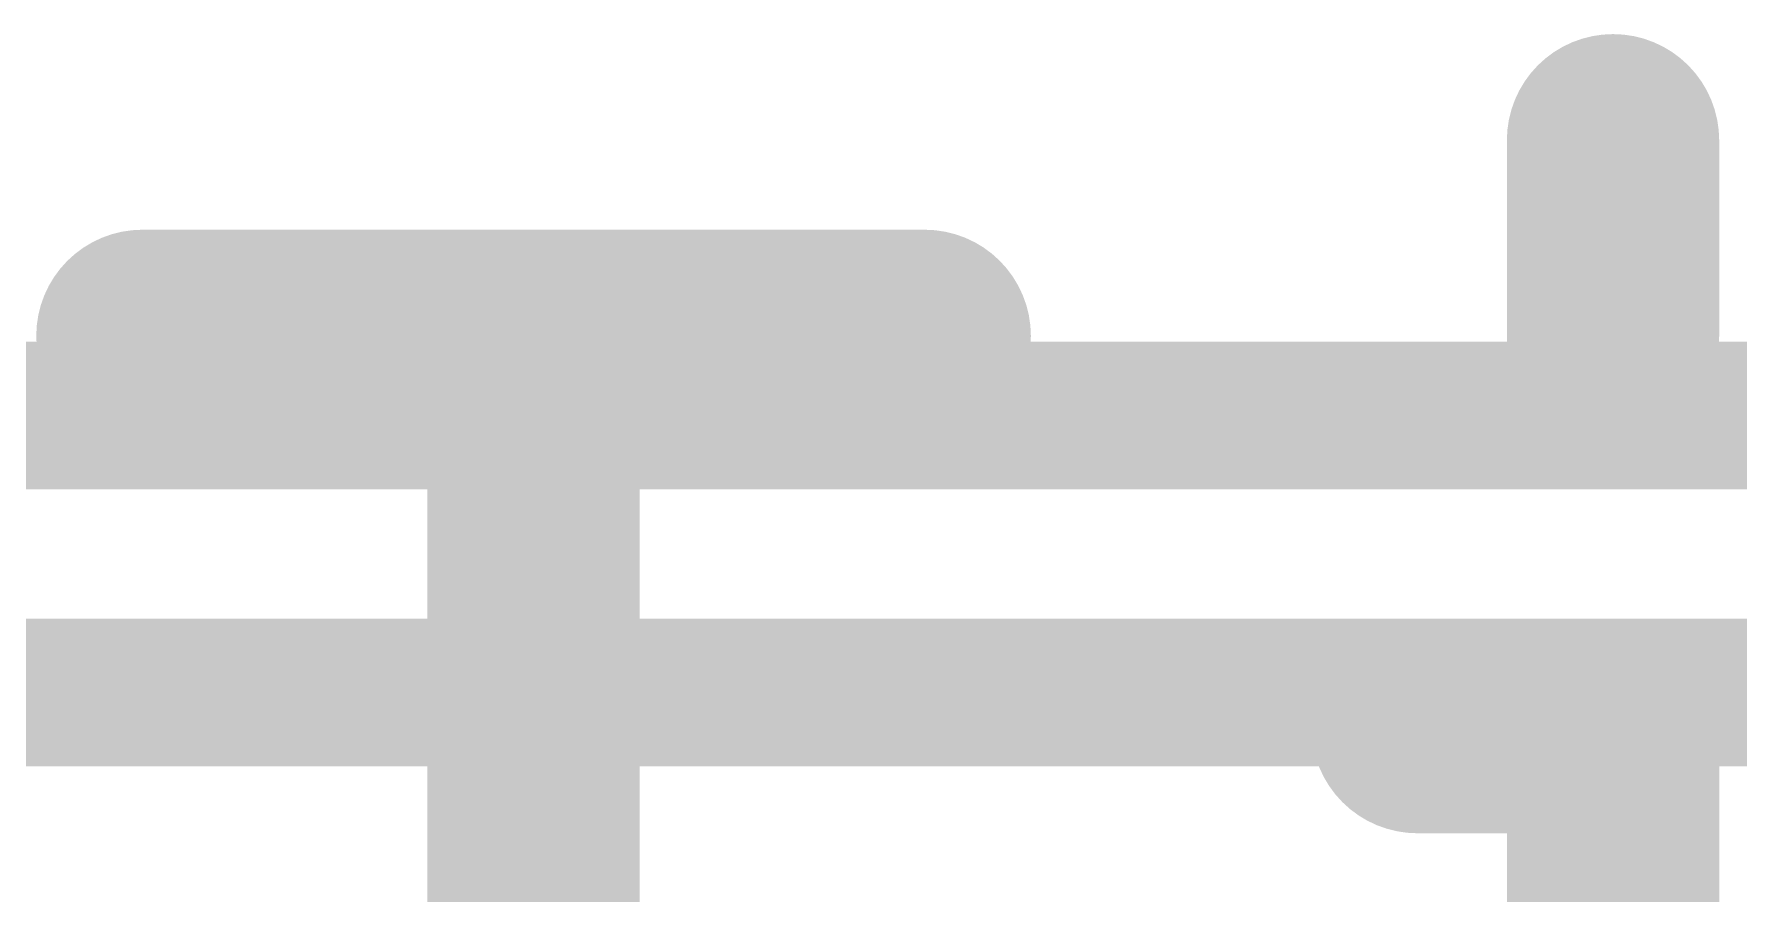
# Model space of a CAD drawing. Extents: x -12 to 102, y -12 to 69.
# Drawn here: x 41.464 to 46.154, y 60.914 to 63.279 of the extents above; entities that cross this region are included whole.
import ezdxf

# ---------------------------------------------------------------- set-up
doc = ezdxf.new("R2010")
doc.units = 0
doc.layers.add('16', color=132, linetype='CONTINUOUS')
doc.layers.add('21', color=41, linetype='CONTINUOUS')

msp = doc.modelspace()

# ---------------------------------------------------------------- linework, layer by layer
at = {"layer": '16', "const_width": 0.4064}
for points in [[(68.58, 62.23), (26.67, 62.23)], [(68.072, 61.468), (28.321, 61.468)]]:
    msp.add_lwpolyline(points, dxfattribs=at)
at = {"layer": '21', "const_width": 0.2921}
for points in [[(45.9542, 62.9868, 1), (45.6621, 62.9868)], [(41.7619, 62.5947, 1), (41.7619, 62.3026)], [(42.9841, 62.4487, 1), (42.692, 62.4487)], [(43.9143, 62.3026, 1), (43.9143, 62.5947)], [(45.6621, 62.4487, 1), (45.9542, 62.4487)], [(45.2701, 61.5185, 1), (45.2701, 61.2264)], [(45.9542, 61.3725, 1), (45.6621, 61.3725)], [(45.8082, 61.2264, 1), (45.8082, 61.5185)]]:
    msp.add_lwpolyline(points, format="xyb", dxfattribs=at)
at = {"layer": '21', "const_width": 0.5842}
for points in [[(45.8082, 62.9868), (45.8082, 62.4487)], [(41.7619, 62.4487), (43.9143, 62.4487)], [(42.8381, 59.2201), (42.8381, 62.4487)], [(45.2701, 61.3725), (45.8082, 61.3725)], [(45.8082, 61.3725), (45.8082, 59.2201)]]:
    msp.add_lwpolyline(points, dxfattribs=at)

doc.saveas('drawing.dxf')
